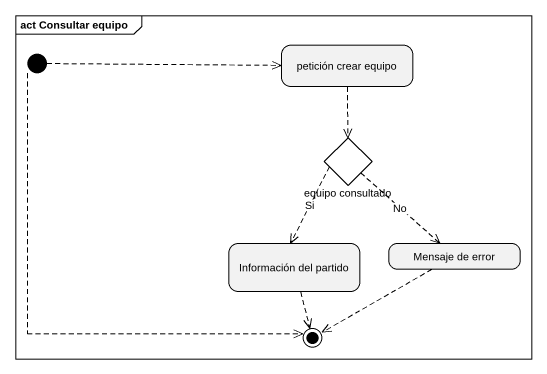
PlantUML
@startuml
mainframe act Consultar equipo
hide empty description
state initial1 <<start>>
state "petición crear equipo" as petición_crear_equipo
state "equipo consultado" as equipo_consultado <<choice>>
state "Información del partido" as Información_del_partido
state "Mensaje de error" as Mensaje_de_error
state final1 <<end>>
initial1 -right[dashed]-> petición_crear_equipo
initial1 -[dashed]-> final1
petición_crear_equipo -[dashed]-> equipo_consultado
equipo_consultado -[dashed]-> Información_del_partido : Si
equipo_consultado -[dashed]-> Mensaje_de_error : No
Información_del_partido -[dashed]-> final1
Mensaje_de_error -left[dashed]-> final1
@enduml
